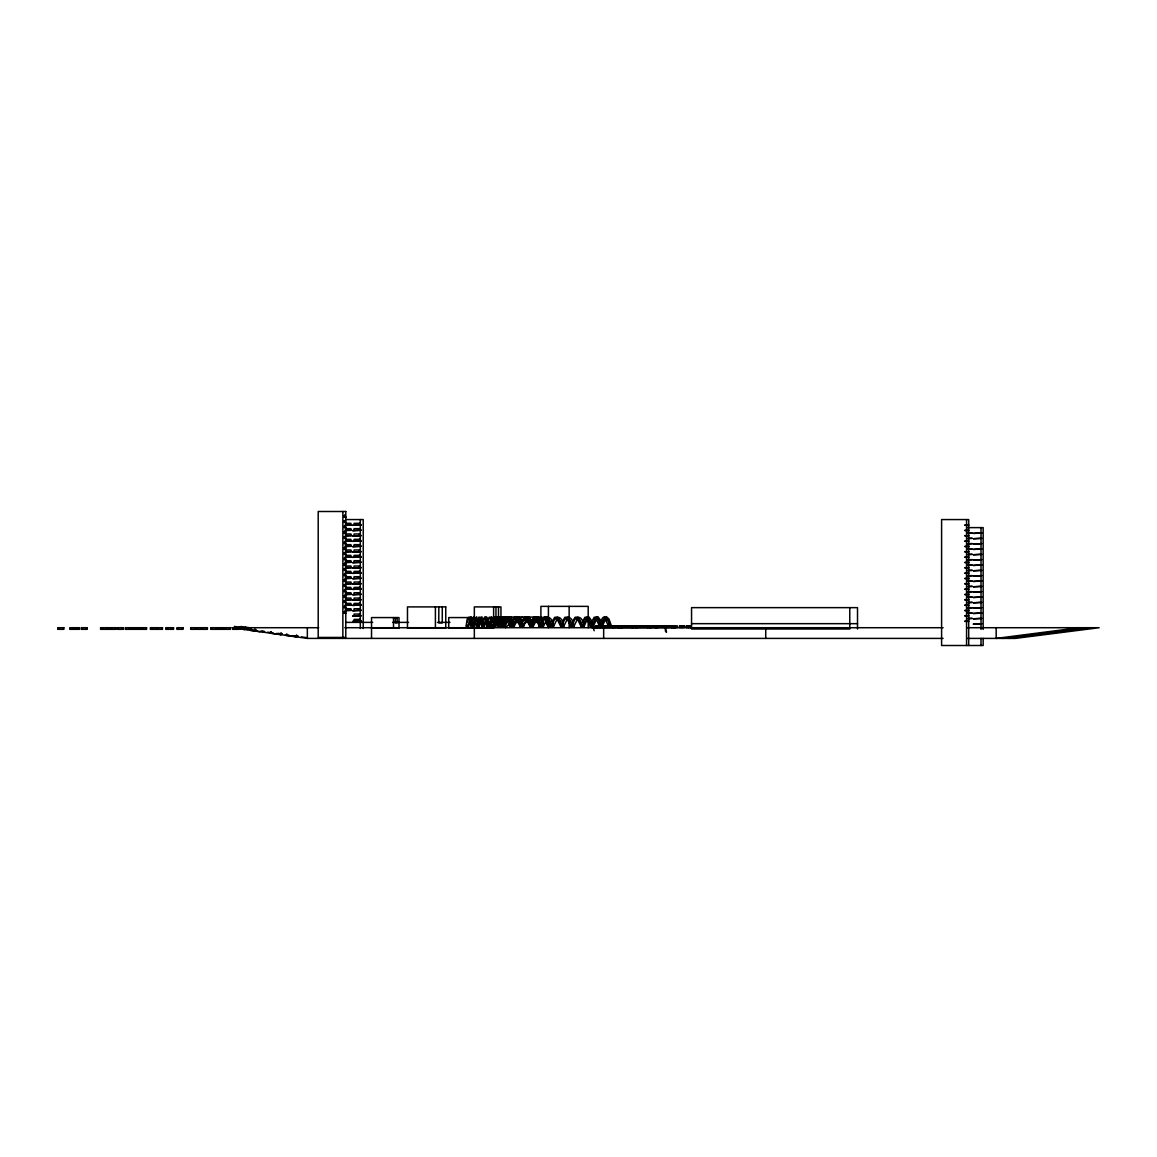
<?xml version="1.0" encoding="UTF-8"?>
<svg xmlns="http://www.w3.org/2000/svg" width="1157" height="1157" viewBox="0 0 1157 1157"><rect width="100%" height="100%" fill="white"/><g stroke="black" fill="none" stroke-linecap="round" stroke-linejoin="round"><path stroke-width="1.5" d="M234.77 628.164L234.987 626.588M238.834 628.728L239.065 627.152M239.282 628.801L239.513 627.224M239.745 628.858L239.962 627.282M240.54 628.092L240.757 626.515L251.156 627.976L250.924 629.553M240.989 628.164L241.206 626.588M244.257 629.495L244.474 627.918M245.053 628.728L245.284 627.152M245.515 628.801L245.732 627.224M250.476 629.495L250.707 627.918M254.323 630.912L254.54 629.336M254.771 630.97L254.988 629.394M255.22 631.042L255.437 629.451M255.668 631.1L255.885 629.524M270.926 631.635L270.695 633.212L281.093 634.672L281.31 633.096M271.143 633.269L271.374 631.693M280.645 634.615L280.862 633.024M286.632 635.453L286.849 633.877M296.12 636.784L296.337 635.207M296.799 635.265L296.568 636.842L286.184 635.381M468.021 626.27L470.986 616.623L473.951 626.27L471.203 626.27L469.38 619.14A4.122 1.143 -90 0 0 469.062 618.807M471.203 626.27L471.579 624.013M492.766 619.762L492.448 619.14A4.122 1.143 -90 0 0 491.523 619.14L489.7 626.27L488.225 619.038L486.359 616.782L483.771 626.27L481.948 619.14A4.122 1.143 90 0 0 481.023 619.14L479.2 626.27L476.453 626.27L476.829 624.013M493.475 619.038L491.609 616.782L489.021 626.27L487.198 619.14A4.122 1.143 -90 0 0 486.273 619.14L484.45 626.27L481.702 626.27L482.079 624.013M497.091 618.807A4.122 1.143 90 0 0 496.772 619.14L494.95 626.27L486.952 626.27L487.328 624.013M497.539 624.013L497.163 626.27L505.161 626.27L504.062 620.398M499.231 626.27L499.607 624.013M466.633 626.27L466.907 624.679M471.882 626.27L472.157 624.679M473.951 626.27L475.773 619.14A4.122 1.143 -90 0 1 476.698 619.14L478.521 626.27L480.372 617.983L481.862 616.782L484.45 626.27M482.382 626.27L482.657 624.679M492.882 626.27L496.151 619.14A4.122 2.213 90 0 1 497.944 619.14L501.458 626.27C502.442 623.392 504.799 613.687 509.138 617.983M497.857 626.27L498.132 624.679M499.911 626.27L500.186 624.679M477.841 622.538L477.132 626.27L476.771 624.013M488.341 622.538L487.632 626.27L487.271 624.013M477.19 622.047L478.68 617.231L480.155 617.231M487.69 622.047L489.18 617.231L490.669 617.231M467.341 622.538L468.137 619.762M500.619 622.538L501.733 619.14A4.122 1.143 90 0 1 502.659 619.14L502.977 619.762M472.316 620.398L474.168 616.623L476.019 620.398M500.345 620.398L501.834 616.782L503.685 619.038M602.595 626.27L600.642 620.398L598.024 616.782L596.072 617.231L594.77 619.038L592.153 626.27L588.956 619.14A4.122 2.01 90 0 0 587.322 619.14L584.111 626.27L580.973 626.27L581.682 624.013M601.394 626.27L598.198 619.14A4.122 2.01 90 0 0 596.564 619.14L593.353 626.27L590.272 626.27L590.923 624.013M599.254 626.27L599.904 624.013M601.134 626.27L603.752 619.038L606.355 616.623L608.972 619.038L611.576 626.27M503.758 626.27L507.055 617.983M545.612 619.762L548.288 626.27L553.61 626.27C551.976 614.338 543.776 614.338 542.127 626.27L538.612 619.14A4.122 2.213 90 0 0 536.805 619.14L533.29 626.27L529.877 626.27L530.542 624.013M539.61 624.013L538.945 626.27L543.457 626.27L546.972 619.14A4.122 2.213 90 0 1 548.78 619.14L552.294 626.27C553.928 614.338 562.143 614.338 563.777 626.27L560.639 626.27L557.124 619.14A4.122 2.213 90 0 0 555.938 618.807M582.723 624.679L582.246 626.27L578.702 617.983M591.965 624.679L591.487 626.27L590.171 622.047M600.469 626.27L600.946 624.679M602.334 626.27L605.545 619.14A4.122 2.01 -90 0 1 607.179 619.14L610.375 626.27M503.107 626.27L503.599 624.679M504.973 626.27L507.648 619.762M512.435 626.27L512.927 624.679M505.103 618.807A4.122 2.213 -90 0 1 506.303 619.14L509.818 626.27L514.301 626.27L517.541 619.14M515.27 618.807A4.122 2.213 90 0 1 516.456 619.14A4.122 2.213 90 0 1 518.278 619.14L521.793 626.27L522.255 624.679M505.84 617.231C510.468 615.191 511.654 623.348 512.956 626.27L516.47 619.14L519.985 626.27L523.629 626.27L526.869 619.14A4.122 2.025 90 0 1 527.954 618.807M531.092 626.27L531.584 624.679L528.445 619.14A4.122 2.213 90 0 0 526.637 619.14A4.122 2.213 -90 0 0 526.016 618.807A4.122 2.025 90 0 1 526.652 619.14L530.152 626.27L530.861 624.013M532.972 626.27L533.449 624.679M540.174 626.27L540.652 624.679M542.04 626.27L542.532 624.679M489.483 626.27C489.483 619.718 497.322 611.894 499.535 622.047M491.306 626.27C492.94 614.338 501.14 614.338 502.789 626.27L506.318 619.14A4.122 2.213 90 0 1 508.111 619.14L511.625 626.27C513.274 614.338 521.474 614.338 523.123 626.27L526.637 619.14L529.877 626.27M500.374 624.013L499.65 626.27L496.136 619.14A4.122 2.213 -90 0 0 494.328 619.14M509.818 626.27L510.541 624.013M519.985 626.27L520.708 624.013L521.301 626.27L521.836 624.679L522.414 626.27L523.08 624.013L523.629 626.27M521.793 626.27C523.441 614.338 531.642 614.338 533.29 626.27M541.028 624.013L540.319 626.27L536.79 619.14A4.122 2.213 90 0 0 534.997 619.14M551.195 624.013L550.472 626.27L546.957 619.14A4.122 2.213 90 0 0 545.771 618.807M560.639 626.27L561.362 624.013L561.969 626.27L562.504 624.679M593.353 626.27L591.401 620.398L588.783 616.782L586.83 617.231L585.529 619.038L582.911 626.27L579.267 619.14A4.122 2.213 -90 0 0 577.473 619.14L573.944 626.27L570.806 626.27L571.529 624.013L572.137 626.27L572.672 624.679M490.814 626.27L491.349 624.679M492.622 626.27L493.157 624.679M501.516 624.679L500.981 626.27L500.258 624.013M511.669 624.679L511.134 626.27L510.425 624.013M532.003 624.679L531.468 626.27L527.881 617.983L528.46 619.038M542.17 624.679L541.635 626.27L540.912 624.013M552.337 624.679L551.802 626.27L551.079 624.013M553.61 626.27L557.139 619.14A4.122 2.213 -90 0 1 558.932 619.14L562.461 626.27C564.11 614.338 572.31 614.338 573.944 626.27M563.777 626.27L567.306 619.14A4.122 2.213 90 0 1 569.099 619.14L572.628 626.27C574.262 614.338 582.463 614.338 584.111 626.27M478.26 620.904L478.636 619.762M483.192 619.038L485.043 616.782L486.518 620.398M496.122 617.983L494.27 626.27L493.562 622.538M582.347 622.047L584.95 617.231L587.568 617.231M591.589 622.047L594.192 617.231L596.81 617.231M600.57 622.047L602.522 617.983L604.475 616.623L607.743 620.398M531.193 622.047L533.84 617.231L536.472 617.231M542.141 622.047L544.123 617.983L546.061 616.623L548.216 617.983L550.37 622.047M501.082 622.047L503.96 617.231L506.838 617.231M511.249 622.047L513.404 617.983L515.559 616.623L519.681 617.231L522.313 622.047M521.417 622.047L524.295 617.231L527.158 617.231L525.162 616.782L522.53 620.398M531.584 622.047C532.09 617.202 538.034 614.381 539.48 620.398M541.751 622.047L544.629 617.231L547.42 617.231M551.918 622.047L554.782 617.231L557.66 617.231M562.085 622.047L564.949 617.231L567.827 617.231M572.252 622.047L575.116 617.231L577.994 617.231M601.698 622.538L602.421 620.904M532.35 622.538L533.073 620.904M534.216 622.538L535.633 619.762M593.527 627.398L593.903 626.573L597.562 626.573L593.541 627.716M595.841 625.749L595.132 627.716L595.841 625.749L673.273 625.749L673.634 626.573M596.26 626.573L596.636 625.749L596.26 626.906M597.142 625.749L597.142 627.716L596.766 626.573M597.562 626.906L597.938 625.749M600.093 627.716L600.454 626.573L604.099 626.573L604.489 627.398M611.475 626.573C609.999 628.887 613.282 624.621 615.119 626.573L615.452 627.398M614.208 625.749L613.528 626.906L613.904 625.749M614.324 626.906L614.7 625.749L614.7 627.398M618.821 626.573L618.445 627.716L618.576 626.082M632.691 626.573L633.067 627.716L632.691 626.573L629.046 626.573L628.67 627.398M631.476 625.749L631.201 626.906M631.1 626.906L631.476 626.082M636.003 627.398L636.003 625.749L636.061 627.716M637.189 626.573L636.813 627.716L637.088 626.573M646.604 626.573C645.158 628.887 648.412 624.621 650.263 626.573L650.639 627.716L650.263 626.573M648.224 626.906L647.848 627.716L648.542 626.082M648.672 626.906L649.048 625.749M654.746 626.573L654.37 627.398M664.176 626.573C662.73 628.887 665.984 624.621 667.835 626.573L668.153 627.398M665.42 627.716C667.054 622.726 663.699 631.332 666.446 632.243M666.606 625.749L666.331 626.906M666.23 626.906L666.909 625.749L666.533 626.573M667.039 626.906L667.401 625.749L667.401 627.398M671.147 627.398L671.523 626.573M672.318 626.573L671.942 627.716L672.217 626.573M524.396 620.398L525.061 619.038M540.926 620.398L542.908 617.231L545.54 617.231M494.053 617.983L494.806 616.782L495.919 617.231M499.029 617.983L499.766 616.782L500.88 617.231M473.387 619.762L473.705 619.14A4.122 1.143 90 0 1 474.327 618.807M483.886 619.762L484.205 619.14A4.122 1.143 -90 0 1 484.826 618.807M516.384 617.983L513.086 626.27L512.594 624.679M533.637 620.904L534.375 619.762M496.498 617.231L497.611 616.782L498.349 617.983M509.904 623.449L505.566 627.716L505.566 622.379M516.427 622.379L521.894 617.043M507.706 617.231L509.687 616.782L512.334 620.398M515.169 617.231L517.815 617.231M526.377 617.231L529.009 617.231L531.642 622.047M535.705 617.231L537.687 616.782L539.003 617.983M1079.307 627.716L996.177 638.404L996.177 627.716M1002.512 638.404L1085.888 627.716M1008.875 638.404L1092.497 627.716M345.784 516.846L344.8 516.846L345.784 517.266M345.61 519.565L363.226 519.565L363.226 628.511M345.784 522.183L344.8 522.183L345.784 522.602M964.924 524.902L968.698 524.902M345.712 525.321L351.728 524.902L345.495 524.902L345.495 523.311L350.933 523.311L350.933 524.902M964.924 525.321L968.698 525.321M345.784 527.52L344.8 527.52L345.784 527.939M967.107 527.621L983.161 527.621L983.161 629.422M964.924 530.239L968.698 530.239M345.712 530.673L351.728 530.239L345.495 530.239L345.495 528.648L350.933 528.648L350.933 530.239M964.924 530.673L968.698 530.673M345.784 532.856L344.8 532.856L345.784 533.29M967.773 532.958L972.343 532.958L967.773 533.391M964.924 535.575L968.698 535.575M345.712 536.009L351.728 535.575L345.495 535.575L345.495 533.984L350.933 533.984L350.933 535.575M964.924 536.009L968.698 536.009M345.784 538.193L344.8 538.193L345.784 538.627M967.773 538.294L972.343 538.294L967.773 538.728M964.924 540.912L968.698 540.912M345.712 541.346L351.728 540.912L345.495 540.912L345.495 539.321L350.933 539.321L350.933 540.912M964.924 541.346L968.698 541.346M345.784 543.53L344.8 543.53L345.784 543.964M967.773 543.631L972.343 543.631L967.773 544.065M964.924 546.249L968.698 546.249M345.712 546.683L351.728 546.249L345.495 546.249L345.495 544.658L350.933 544.658L350.933 546.249M964.924 546.683L968.698 546.683M345.784 548.881L344.8 548.881L345.784 549.3M967.773 548.982L972.343 548.982L967.773 549.401M964.924 551.6L968.698 551.6M345.712 552.019L351.728 551.6L345.495 551.6L345.495 549.994L350.933 549.994L350.933 551.6M964.924 552.019L968.698 552.019M345.784 554.217L344.8 554.217L345.784 554.637M967.773 554.319L972.343 554.319L967.773 554.738M964.924 556.936L968.698 556.936M345.712 557.356L351.728 556.936L345.495 556.936L345.495 555.346L350.933 555.346L350.933 556.936M964.924 557.356L968.698 557.356M345.784 559.554L344.8 559.554L345.784 559.974M967.773 559.655L972.343 559.655L967.773 560.075M964.924 562.273L968.698 562.273M345.712 562.692L351.728 562.273L345.495 562.273L345.495 560.682L350.933 560.682L350.933 562.273M964.924 562.692L968.698 562.692M345.784 564.891L344.8 564.891L345.784 565.325M967.773 564.992L972.343 564.992L967.773 565.426M964.924 567.61L968.698 567.61M345.712 568.044L351.728 567.61L345.495 567.61L345.495 566.019L350.933 566.019L350.933 567.61M964.924 568.044L968.698 568.044M345.784 570.227L344.8 570.227L345.784 570.661M967.773 570.329L972.343 570.329L967.773 570.763M964.924 572.946L968.698 572.946M345.712 573.38L351.728 572.946L345.495 572.946L345.495 571.356L350.933 571.356L350.933 572.946M964.924 573.38L968.698 573.38M345.784 575.564L344.8 575.564L345.784 575.998M967.773 575.665L972.343 575.665L967.773 576.099M964.924 578.283L968.698 578.283M345.712 578.717L351.728 578.283L345.495 578.283L345.495 576.692L350.933 576.692L350.933 578.283M964.924 578.717L968.698 578.717M345.784 580.915L344.8 580.915L345.784 581.335M967.773 581.002L972.343 581.002L967.773 581.436M964.924 583.634L968.698 583.634M345.712 584.054L351.728 583.634L345.495 583.634L345.495 582.029L350.933 582.029L350.933 583.634M964.924 584.054L968.698 584.054M345.784 586.252L344.8 586.252L345.784 586.671M967.773 586.353L972.343 586.353L967.773 586.773M964.924 588.971L968.698 588.971M345.712 589.39L351.728 588.971L345.495 588.971L345.495 587.38L350.933 587.38L350.933 588.971M964.924 589.39L968.698 589.39M345.784 591.589L344.8 591.589L345.784 592.008M967.773 591.69L972.343 591.69L967.773 592.109M964.924 594.308L968.698 594.308M345.712 594.727L351.728 594.308L345.495 594.308L345.495 592.717L350.933 592.717L350.933 594.308M964.924 594.727L968.698 594.727M345.784 596.925L344.8 596.925L345.784 597.359M967.773 597.026L972.343 597.026L967.773 597.46M964.924 599.644L968.698 599.644M345.712 600.078L351.728 599.644L345.495 599.644L345.495 598.053L350.933 598.053L350.933 599.644M964.924 600.078L968.698 600.078M345.784 602.262L344.8 602.262L345.784 602.696M967.773 602.363L972.343 602.363L967.773 602.797M964.924 604.981L968.698 604.981M345.712 605.415L351.728 604.981L345.495 604.981L345.495 603.39L350.933 603.39L350.933 604.981M964.924 605.415L968.698 605.415M345.784 607.599L344.8 607.599L345.784 608.032M967.773 607.7L972.343 607.7L967.773 608.134M964.924 610.317L968.698 610.317M345.712 610.751L351.728 610.317L345.495 610.317L345.495 608.727L350.933 608.727L350.933 610.317M964.924 610.751L968.698 610.751M345.784 612.95L344.8 612.95L345.784 613.369M967.773 613.036L972.343 613.036L967.773 613.47M964.924 615.669L968.698 615.669M964.924 616.088L968.698 616.088M493.634 617.043L540.898 617.043L542.17 619.718M967.773 618.388L972.343 618.388L967.773 618.807M964.924 621.005L968.698 621.005M964.924 621.425L968.698 621.425M345.668 622.379L372.684 622.379M392.773 622.379L408.551 622.379M437.447 622.379L449.957 622.379M514.475 622.379L519.71 622.379M524.96 622.379L530.195 622.379M533.681 622.379L538.931 622.379M691.553 623.666L857.511 623.666M690.845 625.894L686.26 625.894L686.26 627.484L690.845 627.484L690.845 625.894L690.715 627.484M595.841 626.082L673.273 625.749M622.249 627.716L621.685 626.573L618.012 626.573L622.061 627.716M639.243 626.573L635.583 626.573L635.207 625.749L635.583 626.906L639.243 626.573L639.619 627.398M656.814 626.573L657.19 627.716L656.814 626.573L653.155 626.573L652.779 625.749M674.372 626.573L670.727 626.573L674.762 627.716L674.372 626.906M604.677 627.398L600.454 626.573M611.475 626.906L615.119 626.573M632.691 626.906L629.046 626.573M646.604 626.906L650.263 626.906M652.779 626.082L653.155 626.906L656.814 626.906M664.176 626.906L667.647 626.573M318.681 627.716L232.022 627.716L307.357 638.404L943.1 638.404M344.786 627.716L943.1 627.716M967.368 627.716L1099.15 627.716L1015.282 638.404L967.368 638.404M371.527 628.251L399.006 628.251L399.006 617.578L371.527 617.578L371.527 638.404M247.988 628.439L251.503 628.902M239.137 627.716L247.988 628.931M235.58 627.716L248.061 629.466M251.619 629.958L256.97 630.695M260.527 631.201L264.1 631.693M267.657 632.185L273.009 632.937M276.566 633.429L281.918 634.181M285.475 634.672L289.033 635.179M292.605 635.67L297.942 636.408M301.514 636.914L306.851 637.652M241.9 628.294L248.22 629.177M261.901 631.1L264.606 631.476M278.273 633.4L282.337 633.978M295.107 635.772L298.275 636.205M249.796 630.276L260.195 631.736M519.189 619.14L521.171 622.538M509.861 619.14L511.105 620.904M469.655 617.231C466.387 615.987 466.893 624.158 465.953 626.27L468.701 626.27L470.523 619.14A4.122 1.143 -90 0 1 471.449 619.14L473.271 626.27L474.746 619.038L476.612 616.782L479.2 626.27M568.55 617.983L570.69 622.047M558.383 617.983L560.523 622.047M517.714 617.983L519.869 622.047M507.547 617.983L509.702 622.047M546.205 617.983L547.521 620.398M597.46 617.983L598.762 620.398M588.219 617.983L589.52 620.398M536.544 619.762L539.205 626.27M539.654 619.038L540.319 620.398M537.788 619.038L538.453 620.398M545.93 622.379L548.418 627.716L548.418 624.158M673.157 627.398L672.463 626.082M670.351 625.749L670.727 626.906M656.077 626.573L655.701 625.749L656.25 626.573M655.585 627.716L654.905 625.749L655.788 627.716M653.951 626.906L653.575 625.749L653.575 627.398M649.467 626.573L649.844 627.716L649.844 626.082M620.138 626.906L620.441 627.716L619.762 626.082M618.012 626.906L617.78 626.082M603.361 626.573L602.985 625.749L603.347 626.573M602.884 627.398L602.19 625.749L602.884 627.716M601.683 625.749L602.059 626.573M601.683 626.082L602.247 626.573M601.264 626.906L600.888 625.749L600.888 627.398M595.971 626.573L596.347 627.398M596.347 627.716L595.768 626.573M539.104 620.904L539.827 622.538M519.291 622.538L520.549 626.27M501.256 617.983L501.993 620.398M491.031 617.983L491.407 619.038M470.031 617.983L471.521 624.013M495.948 619.762L497.452 626.27M490.698 619.762L491.494 622.538M485.448 619.762L486.952 626.27M474.948 619.762L476.453 626.27M512.985 622.047L514.301 626.27M580.973 626.27L577.459 619.14A4.122 2.213 90 0 0 576.837 618.807M570.806 626.27L567.292 619.14A4.122 2.213 90 0 0 566.106 618.807M531.425 624.679L531.96 626.27C533.608 614.338 541.809 614.338 543.443 626.27M599.413 622.047L600.729 626.27M550.154 626.27L546.928 619.14A4.122 2.025 -90 0 0 545.265 619.14M540.594 624.679L541.086 626.27M531.265 624.679L531.757 626.27M510.729 624.679L511.22 626.27M608.495 626.27L605.299 619.14A4.122 2.01 90 0 0 604.749 618.807M599.514 626.27L596.318 619.14A4.122 2.01 90 0 0 595.233 618.807M590.272 626.27L587.076 619.14A4.122 2.01 90 0 0 585.992 618.807M550.703 624.013L551.368 626.27M548.837 624.013L549.503 626.27M609.045 624.013L609.71 626.27M665.232 627.398L666.49 631.953M594.163 630.739L593.353 627.716M480.907 619.038L481.645 622.047M501.719 622.538L500.605 619.14A4.122 1.143 90 0 0 500.287 618.807M493.837 620.398L494.95 626.27M503.772 622.538L504.481 626.27M498.812 622.538L499.52 626.27M502.138 624.679L502.413 626.27M491.927 624.679L492.202 626.27M481.702 626.27L479.88 619.14A4.122 1.143 -90 0 0 479.577 618.807M497.77 624.013L498.132 626.27M983.161 638.36L983.161 645.505L941.596 645.505L941.596 519.565L968.698 519.565L968.698 645.505M981.02 527.621L981.02 629.422M981.02 638.36L981.02 645.505M966.558 519.565L966.558 645.505M857.511 629.003L857.511 607.642L691.553 607.642L691.553 629.003L849.773 629.003L849.773 607.642M765.732 627.716L765.732 638.404M688.748 625.894L688.603 627.484M688.502 625.894L688.372 627.484M686.405 625.894L686.405 627.484M682.052 625.894L681.921 627.484L681.675 625.894M679.709 625.894L679.709 627.484M675.37 625.894L675.37 627.484M675.124 625.894L675.124 627.484M673.36 627.398L672.839 626.573M673.027 627.484L673.027 625.894L677.467 625.894L677.467 627.484L591.806 627.716M671.147 626.082L671.205 627.398M649.41 626.082L648.961 626.573M638.013 627.398L637.333 625.749L637.709 626.906M631.852 626.082L631.404 626.573M630.97 626.082L630.276 627.398M620.919 626.573L620.557 626.082M614.28 625.749L613.629 626.573M603.665 627.716L603.665 638.404M588.204 627.716L588.204 606.369L540.898 606.369L540.898 618.821M569.143 606.369L569.143 627.716M548.418 606.369L548.418 617.043M516.384 618.821L516.384 622.379M511.004 617.043L511.004 620.6M500.952 617.578L500.952 606.904L474.341 606.904L474.341 617.578L448.728 617.578L448.728 628.251L493.634 628.251L493.634 624.693M498.493 606.904L498.493 617.578M495.963 606.904L495.963 617.578M493.634 606.904L493.634 617.578M474.341 621.135L474.341 638.404M442.278 606.904L442.278 622.914L438.778 622.914L438.836 606.904M435.408 606.904L435.408 628.251M397.155 617.578L397.155 622.914L395.332 622.914L395.332 617.578M393.51 617.578L393.51 628.251M360.304 519.565L360.304 628.511M360.029 524.902L360.029 523.311L354.071 523.311L354.071 524.902M360.029 530.239L360.029 528.648L354.071 528.648L354.071 530.239M360.029 535.575L360.029 533.984L354.071 533.984L354.071 535.575M360.029 540.912L360.029 539.321L354.071 539.321L354.071 540.912M360.029 546.249L360.029 544.658L354.071 544.658L354.071 546.249M360.029 551.6L360.029 549.994L354.071 549.994L354.071 551.6M360.029 556.936L360.029 555.346L354.071 555.346L354.071 556.936M360.029 562.273L360.029 560.682L354.071 560.682L354.071 562.273M360.029 567.61L360.029 566.019L354.071 566.019L354.071 567.61M360.029 572.946L360.029 571.356L354.071 571.356L354.071 572.946M360.029 578.283L360.029 576.692L354.071 576.692L354.071 578.283M360.029 583.634L360.029 582.029L354.071 582.029L354.071 583.634M360.029 588.971L360.029 587.38L354.071 587.38L354.071 588.971M360.029 594.308L360.029 592.717L354.071 592.717L354.071 594.308M360.029 599.644L360.029 598.053L354.071 598.053L354.071 599.644M360.029 604.981L360.029 603.39L354.071 603.39L354.071 604.981M360.029 610.317L360.029 608.727L354.071 608.727L354.071 610.317M360.029 615.669L360.029 614.063L354.071 614.063L354.071 615.669M360.029 621.005L360.029 619.4L354.071 619.4L354.071 621.005M359.509 523.311L359.509 524.902M359.509 528.648L359.509 530.239M359.509 533.984L359.509 535.575M359.509 539.321L359.509 540.912M359.509 544.658L359.509 546.249M359.509 549.994L359.509 551.6M359.509 555.346L359.509 556.936M359.509 560.682L359.509 562.273M359.509 566.019L359.509 567.61M359.509 571.356L359.509 572.946M359.509 576.692L359.509 578.283M359.509 582.029L359.509 583.634M359.509 587.38L359.509 588.971M359.509 592.717L359.509 594.308M359.509 598.053L359.509 599.644M359.509 603.39L359.509 604.981M359.509 608.727L359.509 610.317M359.509 614.063L359.509 615.669M359.509 619.4L359.509 621.005M342.862 511.495L342.862 637.435M307.357 627.716L307.357 638.404M238.689 627.716L238.689 629.321L232.759 629.321L232.759 627.716M238.241 627.716L238.241 629.321M233.222 627.716L233.222 629.321M230.069 627.716L230.069 629.321M225.962 627.716L225.962 629.321M225.499 627.716L225.499 629.321M225.051 627.716L225.051 629.321M224.603 627.716L224.603 629.321M223.055 627.716L223.055 629.321M222.607 627.716L222.607 629.321M220.481 627.716L220.481 629.321M220.032 627.716L220.032 629.321M217.588 627.716L217.588 629.321M216.388 627.716L216.388 629.321M211.369 627.716L211.369 629.321M206.973 627.716L206.973 629.321M202.865 627.716L202.865 629.321M202.403 627.716L202.403 629.321M201.954 627.716L201.954 629.321M201.492 627.716L201.492 629.321M201.202 627.716L201.202 629.321M200.754 627.716L200.754 629.321M197.384 627.716L197.384 629.321M196.936 627.716L196.936 629.321M196.647 627.716L196.647 629.321M196.184 627.716L196.184 629.321M195.735 627.716L195.735 629.321M195.273 627.716L195.273 629.321M191.165 627.716L191.165 629.321M182.502 627.716L182.502 629.321M177.484 627.716L177.484 629.321M173.087 627.716L173.087 629.321M171.887 627.716L171.887 629.321M171.438 627.716L171.438 629.321M168.069 627.716L168.069 629.321M167.62 627.716L167.62 629.321M166.42 627.716L166.42 629.321M162.023 627.716L162.023 629.321M157.916 627.716L157.916 629.321M157.453 627.716L157.453 629.321M157.005 627.716L157.005 629.321M156.542 627.716L156.542 629.321M156.253 627.716L156.253 629.321M155.805 627.716L155.805 629.321M152.435 627.716L152.435 629.321M151.986 627.716L151.986 629.321M150.786 627.716L150.786 629.321M145.912 627.716L145.912 629.321M142.687 627.716L142.687 629.321M142.051 627.716L142.051 629.321M141.183 627.716L141.183 629.321M140.547 627.716L140.547 629.321M138.594 627.716L138.594 629.321M137.958 627.716L137.958 629.321M137.321 627.716L137.321 629.321M136.671 627.716L136.671 629.321M135.311 627.716L135.311 629.321M134.675 627.716L134.675 629.321M133.214 627.716L133.214 629.321M132.578 627.716L132.578 629.321M131.218 627.716L131.218 629.321M130.582 627.716L130.582 629.321M129.946 627.716L129.946 629.321M129.309 627.716L129.309 629.321M125.853 627.716L125.853 629.321M122.628 627.716L122.628 629.321M117.898 627.716L117.898 629.321M115.252 627.716L115.252 629.321M112.027 627.716L112.027 629.321M111.39 627.716L111.39 629.321M110.522 627.716L110.522 629.321M109.886 627.716L109.886 629.321M107.934 627.716L107.934 629.321M107.297 627.716L107.297 629.321M106.661 627.716L106.56 629.321M102.568 627.716L102.568 629.321M101.932 627.716L101.932 629.321M101.194 627.716L101.194 629.321M86.5 627.716L86.5 629.321M81.771 627.716L81.771 629.321M78.546 627.716L78.546 629.321M75.899 627.716L75.899 629.321M75.263 627.716L75.263 629.321M73.817 627.716L73.817 629.321M73.18 627.716L73.18 629.321M70.534 627.716L70.534 629.321M63.216 627.716L63.216 629.321M58.486 627.716L58.486 629.321M490.076 618.807A4.122 1.143 -90 0 1 490.38 619.14M494.704 619.14A4.122 1.143 90 0 1 495.022 618.807M234.538 626.515L234.321 628.092L244.706 629.553L244.937 627.976L234.538 626.515M613.398 625.749L612.704 627.716L613.398 625.749M619.617 626.573L619.241 627.716L619.516 626.573M632.272 625.749L632.272 627.716L632.272 625.749M345.784 511.495L318.204 511.495L318.204 637.435L345.784 637.435L345.784 511.495M344.511 515.241L344.019 516.846L344.511 515.241M344.511 520.592L344.019 522.183L344.511 520.592M361.288 524.902L352.769 525.321L361.288 524.902M344.511 525.929L344.019 527.52L344.511 525.929M361.288 530.239L352.769 530.673L361.288 530.239M344.511 531.265L344.019 532.856L344.511 531.265M981.743 532.958L973.399 533.391L981.743 532.958M361.288 535.575L352.769 536.009L361.288 535.575M344.511 536.602L344.019 538.193L344.511 536.602M981.743 538.294L973.399 538.728L981.743 538.294M361.288 540.912L352.769 541.346L361.288 540.912M344.511 541.939L344.019 543.53L344.511 541.939M981.743 543.631L973.399 544.065L981.743 543.631M361.288 546.249L352.769 546.683L361.288 546.249M344.511 547.275L344.019 548.881L344.511 547.275M981.743 548.982L973.399 549.401L981.743 548.982M361.288 551.6L352.769 552.019L361.288 551.6M344.511 552.627L344.019 554.217L344.511 552.627M981.743 554.319L973.399 554.738L981.743 554.319M361.288 556.936L352.769 557.356L361.288 556.936M344.511 557.963L344.019 559.554L344.511 557.963M981.743 559.655L973.399 560.075L981.743 559.655M361.288 562.273L352.769 562.692L361.288 562.273M344.511 563.3L344.019 564.891L344.511 563.3M981.743 564.992L973.399 565.426L981.743 564.992M361.288 567.61L352.769 568.044L361.288 567.61M344.511 568.637L344.019 570.227L344.511 568.637M981.743 570.329L973.399 570.763L981.743 570.329M361.288 572.946L352.769 573.38L361.288 572.946M344.511 573.973L344.019 575.564L344.511 573.973M981.743 575.665L973.399 576.099L981.743 575.665M361.288 578.283L352.769 578.717L361.288 578.283M344.511 579.31L344.019 580.915L344.511 579.31M981.743 581.002L973.399 581.436L981.743 581.002M361.288 583.634L352.769 584.054L361.288 583.634M344.511 584.647L344.019 586.252L344.511 584.647M981.743 586.353L973.399 586.773L981.743 586.353M361.288 588.971L352.769 589.39L361.288 588.971M344.511 589.998L344.019 591.589L344.511 589.998M981.743 591.69L973.399 592.109L981.743 591.69M361.288 594.308L352.769 594.727L361.288 594.308M344.511 595.334L344.019 596.925L344.511 595.334M981.743 597.026L973.399 597.46L981.743 597.026M361.288 599.644L352.769 600.078L361.288 599.644M344.511 600.671L344.019 602.262L344.511 600.671M981.743 602.363L973.399 602.797L981.743 602.363M361.288 604.981L352.769 605.415L361.288 604.981M344.511 606.008L344.019 607.599L344.511 606.008M445.749 606.904L407.481 606.904L407.481 628.251L445.749 628.251L445.749 606.904M981.743 607.7L973.399 608.134L981.743 607.7M361.288 610.317L352.769 610.751L361.288 610.317M344.511 611.344L344.019 612.95L344.511 611.344M981.743 613.036L973.399 613.47L981.743 613.036M361.288 615.669L352.769 616.088L361.288 615.669M981.743 618.388L973.399 618.807L981.743 618.388M361.288 621.005L352.769 621.425L361.288 621.005M981.743 623.724L973.399 624.144L981.743 623.724M684.163 625.894L679.578 625.894L679.578 627.484L684.163 627.484L684.163 625.894M63.852 627.716L57.85 627.716L57.85 629.321L63.852 629.321L63.852 627.716M79.182 627.716L69.897 627.716L69.897 629.321L79.182 629.321L79.182 627.716M87.137 627.716L81.135 627.716L81.135 629.321L87.137 629.321L87.137 627.716M115.888 627.716L100.558 627.716L100.558 629.321L115.888 629.321L115.888 627.716M123.264 627.716L117.262 627.716L117.262 629.321L123.264 629.321L123.264 627.716M146.549 627.716L125.216 627.716L125.216 629.321L146.549 629.321L146.549 627.716M162.472 627.716L150.323 627.716L150.323 629.321L162.472 629.321L162.472 627.716M173.55 627.716L165.957 627.716L165.957 629.321L173.55 629.321L173.55 627.716M182.951 627.716L177.021 627.716L177.021 629.321L182.951 629.321L182.951 627.716M207.421 627.716L190.717 627.716L190.717 629.321L207.421 629.321L207.421 627.716M216.836 627.716L210.907 627.716L210.907 629.321L216.836 629.321L216.836 627.716M230.532 627.716L217.126 627.716L217.126 629.321L230.532 629.321L230.532 627.716M638.505 626.573L638.129 625.749L638.505 626.573M106.025 629.321L106.025 627.716L105.923 629.321"/></g></svg>
